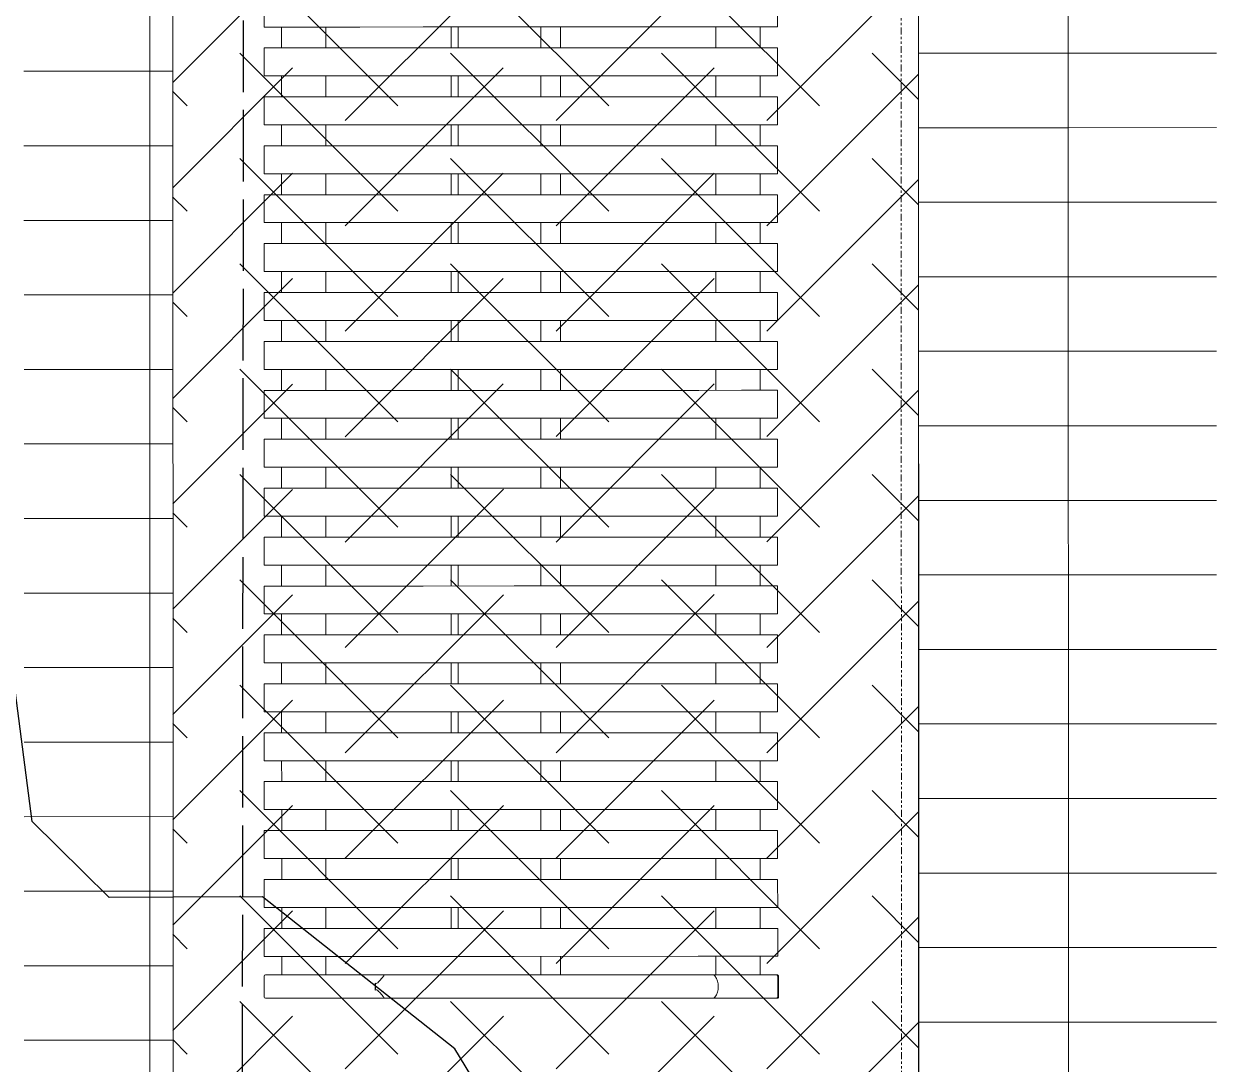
# Model space of a CAD drawing. Header units: inches. Extents: x 3268 to 7018, y 976 to 6708.
# Drawn here: x 6132.7 to 6196.7, y 4991.1 to 5047 of the extents above; entities that cross this region are included whole.
import ezdxf

# ---------------------------------------------------------------- set-up
doc = ezdxf.new("R2010")
doc.units = ezdxf.units.IN
doc.header["$MEASUREMENT"] = 0
doc.linetypes.add('Double Dash 3_8_', pattern=[0.9999999999999999, 0.3749999999999999, -0.125, 0.125, -0.125, 0.125, -0.125])
doc.linetypes.add('IMPORT-EASEMENT2', pattern=[4.799999999999999, 3.839999999999999, -0.9599999999999999])
for name, color, linetype, lineweight in [('0-landscaping', 1, 'Continuous', 25), ('C-ANNO-5FT-PED-ZONE', 130, 'Continuous', 25), ('C-PROP-LINE', 91, 'Double Dash 3_8_', 9), ('L-DROPOFF STUDIES', 2, 'Continuous', 15), ('L-PVMT-BRCK-HATC', 252, 'Continuous', 15), ('L-PVMT-BRICK', 20, 'Continuous', 13), ('L-SITE-FURN-DETL', 41, 'Continuous', 9), ('site_dwg', 8, 'Continuous', 9)]:
    doc.layers.add(name, color=color, linetype=linetype, lineweight=lineweight)

# ---------------------------------------------------------------- blocks, each defined once
blk = doc.blocks.new('site_dwg_dec1-V214-Overall Retail Plan Opt 2')
at = {"layer": '0-landscaping', "color": 213, "flags": 128}
for points in [[(-115.9133105786042, -14.98822401252448), (-117.6248491627771, -13.48485254158538), (-117.8740236475204, -9.615914829065785), (-111.664257585882, -0.4699661230750962), (-108.9495437625916, 2.62064557518363), (-113.0675397062073, 6.237787295142424), (-116.2805885930352, 10.88512405573647), (-120.5231648285259, 16.43677114294598), (-121.0214998896844, 24.17471959924557), (-115.9658553720873, 36.15941098107111), (-110.9101685853708, 48.14415048813941), (-113.0937468457087, 51.88722671996481), (-107.5397389064562, 56.13394474226777), (-101.985688698696, 60.38071088975857), (-97.74311246706883, 54.82906379929636), (-95.6841144938803, 53.02049293666504), (-89.7563095111124, 51.46381599998721), (-86.13667698831658, 55.58464763820893)], [(-112.2937946572904, -51.01856319714886), (-113.6970061503304, -44.31078655997907), (-113.4150734304346, -33.60813601533072), (-111.9789908119983, -25.74425305179204), (-113.506853218299, -17.10199426285351), (-115.9133105786042, -14.98822401252448)]]:
    blk.add_lwpolyline(points, dxfattribs=at)
blk = doc.blocks.new('site_dwg_seatwall-12649361-Overall Retail Plan Opt 2')
at = {"layer": 'L-SITE-FURN-DETL', "color": 133}
for p, q in [((-9.837424300611017, 15.00000000279397), (-9.837424300611017, 13.87500000279397)), ((-7.462424299679696, 15.00000000139698), (-7.462424299679696, 13.87500000139698)), ((-0.7460349407047032, 13.87500000279397), (-0.7460349407047032, 15.00000000139698)), ((-0.3710349407047033, 13.87500000139698), (-0.3710349407047033, 15.00000000139698)), ((4.074446325190364, 15.00000000279397), (4.074446325190364, 13.87500000279397)), ((5.124446326866745, 15.00000000279397), (5.124446326866745, 13.87500000279397)), ((13.4634609343484, 15.00000000279397), (13.4634609343484, 13.87500000279397)), ((15.83846093807369, 15.00000000279397), (15.83846093807369, 13.87500000279397)), ((-9.837424303404985, 12.37500000139698), (-9.837424303404985, 11.25000000139698)), ((-7.462424302473663, 12.37500000139698), (-7.462424302473663, 11.25000000279397)), ((-0.7460349407047032, 11.25000000279397), (-0.7460349407047032, 12.37500000279397)), ((-0.3710349379107356, 11.25000000139698), (-0.3710349379107356, 12.37500000279397)), ((4.074446325190364, 12.37500000139698), (4.074446325190364, 11.25000000139698)), ((5.124446324072777, 12.37500000139698), (5.124446324072777, 11.25000000279397)), ((13.46346093714237, 12.37500000279397), (13.46346093714237, 11.25000000279397)), ((15.83846093527973, 12.37500000139698), (15.83846093527973, 11.25000000139698)), ((-9.837424300611017, 9.750000002793966), (-9.837424300611017, 8.625000001396982)), ((-7.462424299679696, 9.750000002793966), (-7.462424299679696, 8.625000002793966)), ((-0.7460349379107355, 8.625000001396982), (-0.7460349379107355, 9.750000002793966)), ((-0.3710349379107356, 8.625000002793966), (-0.3710349379107356, 9.750000002793966)), ((4.074446327984332, 9.750000001396982), (4.074446327984332, 8.625000002793966)), ((5.124446326866745, 9.750000001396982), (5.124446326866745, 8.625000002793966)), ((13.46346093714237, 9.750000001396982), (13.46346093714237, 8.625000002793966)), ((15.83846093807369, 9.750000001396982), (15.83846093807369, 8.625000002793966)), ((-9.837424300611017, 7.125000002793967), (-9.837424300611017, 5.999999999999999)), ((-7.462424299679696, 7.125000002793967), (-7.462424299679696, 6.000000001396983)), ((-0.7460349379107355, 6.000000002793967), (-0.7460349379107355, 7.125000002793967)), ((-0.3710349379107356, 6.000000002793967), (-0.3710349379107356, 7.125000002793967)), ((4.074446325190364, 7.125000002793967), (4.074446325190364, 6.000000002793967)), ((5.124446324072777, 7.125000002793967), (5.124446324072777, 6.000000002793967)), ((13.4634609343484, 7.125000002793967), (13.4634609343484, 6.000000001396983)), ((15.83846093527973, 7.125000002793967), (15.83846093527973, 6.000000002793967)), ((-9.837424300611017, 4.500000001396983), (-9.837424300611017, 3.375000002793967)), ((-7.462424299679696, 4.500000002793967), (-7.462424299679696, 3.375000002793967)), ((-0.7460349379107355, 3.375000002793967), (-0.7460349379107355, 4.500000002793967)), ((-0.3710349407047033, 3.375000002793967), (-0.3710349407047033, 4.500000002793967)), ((4.074446325190364, 4.500000002793967), (4.074446325190364, 3.375000001396983)), ((5.124446324072777, 4.500000001396983), (5.124446324072777, 3.375000002793967)), ((13.46346093714237, 4.500000002793967), (13.46346093714237, 3.375000002793967)), ((15.83846093527973, 4.500000002793967), (15.83846093527973, 3.375000002793967)), ((-9.83742429781705, 1.875000002793968), (-9.83742429781705, 0.7500000027939676)), ((-7.462424299679696, 1.875000002793968), (-7.462424299679696, 0.7500000027939676)), ((-0.7460349379107355, 0.7500000027939676), (-0.7460349379107355, 1.875000001396984)), ((-0.3710349379107356, 0.7500000027939676), (-0.3710349379107356, 1.875000002793968)), ((4.074446322396397, 1.875000002793968), (4.074446322396397, 0.7500000013969838)), ((5.124446326866745, 1.875000001396984), (5.124446326866745, 0.7500000013969838)), ((13.4634609343484, 1.875000002793968), (13.4634609343484, 0.7500000013969838)), ((15.83846093248576, 1.875000002793968), (15.83846093248576, 0.7500000013969838)), ((-9.837424300611017, -0.7499999972060322), (-9.837424300611017, -1.874999997206032)), ((-7.462424302473663, -0.749999998603016), (-7.462424302473663, -1.874999997206032)), ((-0.7460349407047032, -1.874999997206032), (-0.7460349407047032, -0.749999998603016)), ((-0.3710349407047033, -1.874999997206032), (-0.3710349407047033, -0.7499999972060322)), ((4.074446325190364, -0.7499999972060322), (4.074446325190364, -1.874999997206032)), ((5.124446324072777, -0.7499999972060322), (5.124446324072777, -1.874999997206032)), ((13.4634609343484, -0.7499999972060322), (13.4634609343484, -1.874999997206032)), ((15.83846093527973, -0.7499999972060322), (15.83846093527973, -1.874999997206032)), ((-9.837424300611017, -3.374999997206032), (-9.837424300611017, -4.499999998603015)), ((-7.462424299679696, -3.374999998603016), (-7.462424299679696, -4.499999997206031)), ((-0.7460349407047032, -4.499999997206031), (-0.7460349407047032, -3.374999997206032)), ((-0.3710349407047033, -4.499999998603015), (-0.3710349407047033, -3.374999998603016)), ((4.074446325190364, -3.374999998603016), (4.074446325190364, -4.499999997206031)), ((5.124446324072777, -3.374999997206032), (5.124446324072777, -4.499999997206031)), ((13.46346093714237, -3.374999997206032), (13.46346093714237, -4.499999997206031)), ((15.83846093807369, -3.374999997206032), (15.83846093807369, -4.499999997206031)), ((-9.837424303404985, -5.999999998603015), (-9.837424303404985, -7.124999998603015)), ((-7.462424302473663, -5.999999997206031), (-7.462424302473663, -7.124999997206031)), ((-0.7460349407047032, -7.124999997206031), (-0.7460349407047032, -5.999999998603015)), ((-0.3710349379107356, -7.124999997206031), (-0.3710349379107356, -5.999999998603015)), ((4.074446325190364, -5.999999997206031), (4.074446325190364, -7.124999997206031)), ((5.124446324072777, -5.999999997206031), (5.124446324072777, -7.124999997206031)), ((13.46346093714237, -5.999999997206031), (13.46346093714237, -7.124999997206031)), ((15.83846093527973, -5.999999997206031), (15.83846093527973, -7.124999997206031)), ((-9.837424300611017, -8.624999998603014), (-9.837424300611017, -9.74999999720603)), ((-7.462424299679696, -8.62499999720603), (-7.462424299679696, -9.74999999720603)), ((-0.7460349379107355, -9.749999998603014), (-0.7460349379107355, -8.624999998603014)), ((-0.3710349379107356, -9.74999999720603), (-0.3710349379107356, -8.62499999720603)), ((4.074446327984332, -8.62499999720603), (4.074446327984332, -9.74999999720603)), ((5.124446326866745, -8.62499999720603), (5.124446326866745, -9.74999999720603)), ((13.46346093714237, -8.624999998603014), (13.46346093714237, -9.74999999720603)), ((15.83846093807369, -8.62499999720603), (15.83846093807369, -9.74999999720603)), ((-9.837424300611017, -11.24999999720603), (-9.837424300611017, -12.37499999720603)), ((-7.462424299679696, -11.24999999860301), (-7.462424299679696, -12.37499999860301)), ((-0.7460349379107355, -12.37499999720603), (-0.7460349379107355, -11.24999999720603)), ((-0.3710349379107356, -12.37499999860301), (-0.3710349379107356, -11.24999999860301)), ((4.074446325190364, -11.24999999720603), (4.074446325190364, -12.37499999720603)), ((5.124446326866745, -11.24999999720603), (5.124446326866745, -12.37499999720603)), ((13.4634609343484, -11.24999999860301), (13.4634609343484, -12.37499999720603)), ((15.83846093527973, -11.24999999720603), (15.83846093527973, -12.37499999720603)), ((-9.837424300611017, -13.87499999720603), (-9.837424300611017, -14.99999999860301)), ((-7.462424299679696, -13.87499999720603), (-7.462424299679696, -14.99999999720603)), ((-0.7460349379107355, -14.99999999720603), (-0.7460349379107355, -13.87499999720603)), ((-0.3710349407047033, -14.99999999860301), (-0.3710349407047033, -13.87499999720603)), ((4.074446325190364, -13.87499999860301), (4.074446325190364, -14.99999999860301)), ((5.124446324072777, -13.87499999860301), (5.124446324072777, -14.99999999720603)), ((13.46346093714237, -13.87499999720603), (13.46346093714237, -14.99999999720603)), ((15.83846093527973, -13.87499999860301), (15.83846093527973, -14.99999999860301)), ((-9.837424300611017, -16.49999999720603), (-9.837424300611017, -17.62499999860301)), ((-7.462424299679696, -16.49999999720603), (-7.462424299679696, -17.62499999720603)), ((-0.7460349379107355, -17.62499999720603), (-0.7460349379107355, -16.49999999720603)), ((-0.3710349379107356, -17.62499999860301), (-0.3710349379107356, -16.49999999720603)), ((4.074446322396397, -16.49999999860301), (4.074446322396397, -17.62499999720603)), ((5.124446326866745, -16.49999999860301), (5.124446326866745, -17.62499999720603)), ((13.4634609343484, -16.49999999720603), (13.4634609343484, -17.62499999860301)), ((15.83846093527973, -16.49999999860301), (15.83846093527973, -17.62499999720603)), ((-9.837424300611017, -19.12499999720603), (-9.837424300611017, -20.24999999720603)), ((-7.462424302473663, -19.12499999720603), (-7.462424302473663, -20.24999999720603)), ((-0.7460349407047032, -20.24999999720603), (-0.7460349407047032, -19.12499999720603)), ((-0.3710349407047033, -20.24999999720603), (-0.3710349407047033, -19.12499999860301)), ((4.074446325190364, -19.12499999720603), (4.074446325190364, -20.24999999720603)), ((5.124446324072777, -19.12499999720603), (5.124446324072777, -20.24999999720603)), ((13.4634609343484, -19.12499999720603), (13.4634609343484, -20.24999999860301)), ((15.83846093527973, -19.12499999720603), (15.83846093527973, -20.24999999720603)), ((-9.837424300611017, -21.74999999860301), (-9.837424300611017, -22.87499999720603)), ((-7.462424299679696, -21.74999999720603), (-7.462424299679696, -22.87499999720603)), ((-0.7460349407047032, -22.87499999720603), (-0.7460349407047032, -21.74999999720603)), ((-0.3710349407047033, -22.87499999720603), (-0.3710349407047033, -21.74999999720603)), ((4.074446327984332, -21.74999999720603), (4.074446327984332, -22.87499999860301)), ((5.124446324072777, -21.74999999860301), (5.124446324072777, -22.87499999860301)), ((13.4634609343484, -21.74999999720603), (13.4634609343484, -22.87499999720603)), ((15.83846093527973, -21.74999999720603), (15.83846093527973, -22.87499999860301)), ((-9.837424303404985, -24.37499999720603), (-9.837424303404985, -25.49999999720603)), ((-7.462424299679696, -24.37499999720603), (-7.462424299679696, -25.49999999720603)), ((-0.7460349379107355, -25.49999999860301), (-0.7460349379107355, -24.37499999860301)), ((-0.3710349379107356, -25.49999999720603), (-0.3710349379107356, -24.37499999720603)), ((4.074446325190364, -24.37499999720603), (4.074446325190364, -25.49999999720603)), ((5.124446324072777, -24.37499999720603), (5.124446324072777, -25.49999999860301)), ((13.46346093714237, -24.37499999860301), (13.46346093714237, -25.49999999720603)), ((15.83846093527973, -24.37499999720603), (15.83846093527973, -25.49999999720603)), ((-9.837424300611017, -26.99999999720603), (-9.837424300611017, -28.12499999720603)), ((-7.462424302473663, -26.99999999860301), (-7.462424302473663, -28.12499999720603)), ((-0.7460349379107355, -28.12499999720603), (-0.7460349379107355, -26.99999999860301)), ((-0.3710349379107356, -28.12499999720603), (-0.3710349379107356, -26.99999999860301)), ((4.074446325190364, -26.99999999720603), (4.074446325190364, -28.12499999720603)), ((5.124446326866745, -26.99999999720603), (5.124446326866745, -28.12499999720603)), ((13.46346093714237, -26.99999999720603), (13.46346093714237, -28.12499999720603)), ((15.83846093527973, -26.99999999720603), (15.83846093527973, -28.12499999720603)), ((-9.83742429781705, -29.62499999860301), (-9.83742429781705, -30.74999999860301)), ((-7.462424299679696, -29.62499999860301), (-7.462424299679696, -30.74999999720603)), ((-0.7460349379107355, -30.74999999720603), (-0.7460349379107355, -29.62499999720603)), ((-0.3710349379107356, -30.74999999860301), (-0.3710349379107356, -29.62499999860301)), ((4.074446325190364, -29.62499999860301), (4.074446325190364, -30.74999999720603)), ((5.124446326866745, -29.62499999860301), (5.124446326866745, -30.74999999720603)), ((13.4634609343484, -29.62499999720603), (13.4634609343484, -30.74999999720603)), ((15.83846093527973, -29.62499999860301), (15.83846093527973, -30.74999999720603)), ((-9.837424300611017, -32.24999999860301), (-9.837424300611017, -33.37499999860301)), ((-7.462424299679696, -32.24999999720603), (-7.462424299679696, -33.37499999720603)), ((-0.7460349379107355, -33.37499999860301), (-0.7460349379107355, -32.24999999860301)), ((-0.3710349407047033, -33.37499999720603), (-0.3710349407047033, -32.24999999860301)), ((4.074446325190364, -32.24999999720603), (4.074446325190364, -33.37499999720603)), ((5.124446324072777, -32.24999999720603), (5.124446324072777, -33.37499999720603)), ((13.46346093714237, -32.24999999720603), (13.46346093714237, -33.37499999860301)), ((15.83846093527973, -32.24999999720603), (15.83846093527973, -33.37499999720603)), ((-9.837424300611017, -34.87499999860301), (-9.837424300611017, -35.87499999767169)), ((-7.462424299679696, -34.87499999860301), (-7.462424299679696, -35.8749999962747)), ((4.074446327984332, -35.87499999767169), (4.074446327984332, -34.87499999720603)), ((5.124446324072777, -35.87499999767169), (5.124446324072777, -34.87499999720603)), ((13.4634609343484, -34.87499999860301), (13.4634609343484, -35.87499999767169)), ((15.83846093527973, -34.87499999720603), (15.83846093527973, -35.87499999767169)), ((-10.77482336573303, -35.93749999813735), (-10.77482336573303, -37.06249999674036)), ((-4.822585212998091, -36.68235104111954), (-4.822585212998091, -36.31764895375817)), ((16.77589815482497, -35.93749999813735), (16.77589815482497, -37.06249999813735)), ((16.81998986005783, -35.93749999813735), (16.81998986005783, -37.06249999813735))]:
    blk.add_line(p, q, dxfattribs=at)
at = {"layer": 'L-SITE-FURN-DETL', "color": 133, "flags": 128}
for points in [[(12.50366958137601, 15.00000000139698), (12.54724745359272, 15.00000000139698), (14.83616689033806, 15.00000000139698), (16.77596093527972, 15.00000000139698), (16.77596093527972, 16.50000000279396), (14.83616689033806, 16.50000000279396), (12.54724745359272, 16.50000000279396), (12.50366958137601, 16.50000000279396), (2.63853739388287, 16.50000000279396), (-2.235896377824246, 16.50000000279396), (-5.640168118290602, 16.50000000279396), (-5.658659957349299, 16.50000000279396), (-6.811271360144018, 16.50000000279396), (-10.77455251011997, 16.50000000279396), (-10.77455251011997, 15.00000000279397), (-6.811271360144018, 15.00000000279397), (-5.658659960143267, 15.00000000279397), (-5.640168118290602, 15.00000000279397), (-2.235896377824246, 15.00000000279397), (2.638537391088903, 15.00000000279397)], [(12.50366958416998, 12.37500000279397), (12.54724745359272, 12.37500000279397), (14.83616689033806, 12.37500000279397), (16.77596093527972, 12.37500000279397), (16.77596093527972, 13.87500000139698), (14.83616689033806, 13.87500000139698), (12.54724745079875, 13.87500000139698), (12.50366958137601, 13.87500000139698), (2.638537391088903, 13.87500000139698), (-2.235896377824246, 13.87500000139698), (-5.640168115496635, 13.87500000139698), (-5.658659954555332, 13.87500000139698), (-6.811271360144018, 13.87500000139698), (-10.77455250732601, 13.87500000139698), (-10.77455250732601, 12.37500000279397), (-6.811271362937986, 12.37500000279397), (-5.658659954555332, 12.37500000279397), (-5.640168115496635, 12.37500000279397), (-2.235896375030279, 12.37500000279397), (2.638537391088903, 12.37500000279397)], [(12.50366958137601, 9.750000002793966), (2.638537391088903, 9.750000002793966), (-2.235896377824246, 9.750000002793966), (-5.640168118290602, 9.750000002793966), (-5.658659957349299, 9.750000002793966), (-6.811271360144018, 9.750000002793966), (-10.77455250732601, 9.750000002793966), (-10.77455250732601, 11.25000000139698), (-6.811271360144018, 11.25000000139698), (-5.658659957349299, 11.25000000139698), (-5.640168118290602, 11.25000000139698), (-2.235896377824246, 11.25000000139698), (2.638537391088903, 11.25000000139698), (12.50366958137601, 11.25000000139698), (12.54724745359272, 11.25000000139698), (14.83616688754409, 11.25000000139698), (16.77596093527972, 11.25000000139698), (16.77596093527972, 9.750000002793966), (14.83616688754409, 9.750000002793966), (12.54724745359272, 9.750000002793966)], [(12.50366958137601, 7.125000002793967), (2.638537391088903, 7.125000002793967), (-2.235896377824246, 7.125000002793967), (-5.640168118290602, 7.125000002793967), (-5.658659957349299, 7.125000002793967), (-6.811271360144018, 7.125000002793967), (-10.77455251011997, 7.125000002793967), (-10.77455251011997, 8.625000001396982), (-6.811271362937986, 8.625000001396982), (-5.658659957349299, 8.625000001396982), (-5.640168118290602, 8.625000001396982), (-2.235896377824246, 8.625000001396982), (2.638537388294935, 8.625000001396982), (12.50366958137601, 8.625000001396982), (12.54724745359272, 8.625000001396982), (14.83616689033806, 8.625000001396982), (16.77596093527972, 8.625000001396982), (16.77596093527972, 7.125000002793967), (14.83616688754409, 7.125000002793967), (12.54724745359272, 7.125000002793967)], [(12.50366957858205, 4.500000002793967), (12.54724745359272, 4.500000002793967), (14.83616689033806, 4.500000002793967), (16.77596093527972, 4.500000002793967), (16.77596093527972, 6.000000002793967), (14.83616688754409, 6.000000002793967), (12.54724745359272, 6.000000002793967), (12.50366958137601, 6.000000002793967), (2.638537391088903, 6.000000002793967), (-2.235896375030279, 6.000000002793967), (-5.640168118290602, 6.000000002793967), (-5.658659957349299, 6.000000002793967), (-6.811271362937986, 6.000000002793967), (-10.77455250453204, 6.000000002793967), (-10.77455250453204, 4.500000001396983), (-6.811271362937986, 4.500000001396983), (-5.658659957349299, 4.500000001396983), (-5.64016812108457, 4.500000001396983), (-2.235896377824246, 4.500000001396983), (2.638537391088903, 4.500000001396983)], [(12.50366958137601, 1.875000002793968), (2.638537391088903, 1.875000002793968), (-2.235896375030279, 1.875000002793968), (-5.640168118290602, 1.875000002793968), (-5.658659957349299, 1.875000002793968), (-6.811271360144018, 1.875000002793968), (-10.77455250732601, 1.875000002793968), (-10.77455250732601, 3.375000002793967), (-6.811271360144018, 3.375000002793967), (-5.658659957349299, 3.375000002793967), (-5.640168115496635, 3.375000002793967), (-2.235896375030279, 3.375000002793967), (2.638537391088903, 3.375000002793967), (12.50366958137601, 3.375000002793967), (12.54724745359272, 3.375000002793967), (14.83616689033806, 3.375000002793967), (16.77596093527972, 3.375000002793967), (16.77596093527972, 1.875000002793968), (14.83616688754409, 1.875000002793968), (12.54724745359272, 1.875000002793968)], [(12.50366958416998, -0.749999998603016), (12.54724745359272, -0.749999998603016), (14.83616689033806, -0.749999998603016), (16.77596093248576, -0.749999998603016), (16.77596093248576, 0.7500000027939676), (14.83616689033806, 0.7500000027939676), (12.54724745359272, 0.7500000027939676), (12.50366958137601, 0.7500000027939676), (2.638537391088903, 0.7500000027939676), (-2.235896377824246, 0.7500000027939676), (-5.640168118290602, 0.7500000027939676), (-5.658659957349299, 0.7500000027939676), (-6.811271360144018, 0.7500000027939676), (-10.77455250732601, 0.7500000027939676), (-10.77455250732601, -0.7499999972060322), (-6.811271360144018, -0.7499999972060322), (-5.658659957349299, -0.7499999972060322), (-5.640168115496635, -0.7499999972060322), (-2.235896377824246, -0.7499999972060322), (2.638537391088903, -0.7499999972060322)], [(12.50366958137601, -3.374999998603016), (2.638537391088903, -3.374999998603016), (-2.235896377824246, -3.374999998603016), (-5.640168118290602, -3.374999998603016), (-5.658659960143267, -3.374999998603016), (-6.811271360144018, -3.374999998603016), (-10.77455251011997, -3.374999998603016), (-10.77455251011997, -1.874999997206032), (-6.811271360144018, -1.874999997206032), (-5.658659960143267, -1.874999997206032), (-5.640168118290602, -1.874999997206032), (-2.235896377824246, -1.874999997206032), (2.63853739388287, -1.874999997206032), (12.50366958137601, -1.874999997206032), (12.54724745359272, -1.874999997206032), (14.83616689033806, -1.874999997206032), (16.77596093527972, -1.874999997206032), (16.77596093527972, -3.374999998603016), (14.83616689033806, -3.374999998603016), (12.54724745359272, -3.374999998603016)], [(12.50366958416998, -5.999999997206031), (2.638537391088903, -5.999999997206031), (-2.235896375030279, -5.999999997206031), (-5.640168115496635, -5.999999997206031), (-5.658659954555332, -5.999999997206031), (-6.811271360144018, -5.999999997206031), (-10.77455250732601, -5.999999997206031), (-10.77455250732601, -4.499999997206031), (-6.811271362937986, -4.499999997206031), (-5.658659954555332, -4.499999997206031), (-5.640168115496635, -4.499999997206031), (-2.235896377824246, -4.499999997206031), (2.638537391088903, -4.499999997206031), (12.50366958416998, -4.499999997206031), (12.54724745079875, -4.499999997206031), (14.83616689033806, -4.499999997206031), (16.77596093527972, -4.499999997206031), (16.77596093527972, -5.999999997206031), (14.83616689033806, -5.999999997206031), (12.54724745359272, -5.999999997206031)], [(12.50366958137601, -8.62499999720603), (12.54724745079875, -8.62499999720603), (14.83616688754409, -8.62499999720603), (16.77596093527972, -8.62499999720603), (16.77596093527972, -7.124999997206031), (14.83616688754409, -7.124999997206031), (12.54724745359272, -7.124999997206031), (12.50366958137601, -7.124999997206031), (2.638537391088903, -7.124999997206031), (-2.235896377824246, -7.124999997206031), (-5.640168118290602, -7.124999997206031), (-5.658659957349299, -7.124999997206031), (-6.811271360144018, -7.124999997206031), (-10.77455251011997, -7.124999997206031), (-10.77455251011997, -8.624999998603014), (-6.811271360144018, -8.624999998603014), (-5.658659957349299, -8.624999998603014), (-5.640168118290602, -8.624999998603014), (-2.235896377824246, -8.624999998603014), (2.638537391088903, -8.624999998603014)], [(12.50366958137601, -11.24999999720603), (12.54724745359272, -11.24999999720603), (14.83616688754409, -11.24999999720603), (16.77596093807369, -11.24999999720603), (16.77596093807369, -9.74999999720603), (14.83616688754409, -9.74999999720603), (12.54724745359272, -9.74999999720603), (12.50366958137601, -9.74999999720603), (2.638537388294935, -9.74999999720603), (-2.235896377824246, -9.74999999720603), (-5.640168118290602, -9.74999999720603), (-5.658659957349299, -9.74999999720603), (-6.811271360144018, -9.74999999720603), (-10.77455251011997, -9.74999999720603), (-10.77455251011997, -11.24999999720603), (-6.811271360144018, -11.24999999720603), (-5.658659957349299, -11.24999999720603), (-5.640168118290602, -11.24999999720603), (-2.235896377824246, -11.24999999720603), (2.638537391088903, -11.24999999720603)], [(12.50366958137601, -13.87499999720603), (2.638537391088903, -13.87499999720603), (-2.235896380618214, -13.87499999720603), (-5.640168118290602, -13.87499999720603), (-5.658659957349299, -13.87499999720603), (-6.811271362937986, -13.87499999720603), (-10.77455251011997, -13.87499999720603), (-10.77455251011997, -12.37499999720603), (-6.811271362937986, -12.37499999720603), (-5.658659957349299, -12.37499999720603), (-5.640168118290602, -12.37499999720603), (-2.235896375030279, -12.37499999720603), (2.638537391088903, -12.37499999720603), (12.50366958137601, -12.37499999720603), (12.54724745359272, -12.37499999720603), (14.83616688754409, -12.37499999720603), (16.77596093527972, -12.37499999720603), (16.77596093527972, -13.87499999720603), (14.83616689033806, -13.87499999720603), (12.54724745359272, -13.87499999720603)], [(12.50366958137601, -16.49999999720603), (2.638537391088903, -16.49999999720603), (-2.235896375030279, -16.49999999720603), (-5.640168118290602, -16.49999999720603), (-5.658659957349299, -16.49999999720603), (-6.811271362937986, -16.49999999720603), (-10.77455250732601, -16.49999999720603), (-10.77455250732601, -14.99999999860301), (-6.811271360144018, -14.99999999860301), (-5.658659957349299, -14.99999999860301), (-5.640168118290602, -14.99999999860301), (-2.235896375030279, -14.99999999860301), (2.638537391088903, -14.99999999860301), (12.50366958137601, -14.99999999860301), (12.54724745359272, -14.99999999860301), (14.83616689033806, -14.99999999860301), (16.77596093527972, -14.99999999860301), (16.77596093527972, -16.49999999720603), (14.83616688754409, -16.49999999720603), (12.54724745359272, -16.49999999720603)], [(12.50366958416998, -19.12499999720603), (12.54724745359272, -19.12499999720603), (14.83616689033806, -19.12499999720603), (16.77596093248576, -19.12499999720603), (16.77596093248576, -17.62499999720603), (14.83616689033806, -17.62499999720603), (12.54724745359272, -17.62499999720603), (12.50366958137601, -17.62499999720603), (2.638537391088903, -17.62499999720603), (-2.235896377824246, -17.62499999720603), (-5.640168115496635, -17.62499999720603), (-5.658659957349299, -17.62499999720603), (-6.811271360144018, -17.62499999720603), (-10.77455250732601, -17.62499999720603), (-10.77455250732601, -19.12499999720603), (-6.811271362937986, -19.12499999720603), (-5.658659957349299, -19.12499999720603), (-5.640168115496635, -19.12499999720603), (-2.235896375030279, -19.12499999720603), (2.638537391088903, -19.12499999720603)], [(12.50366958137601, -21.74999999720603), (2.638537391088903, -21.74999999720603), (-2.235896377824246, -21.74999999720603), (-5.640168118290602, -21.74999999720603), (-5.658659960143267, -21.74999999720603), (-6.811271360144018, -21.74999999720603), (-10.77455250732601, -21.74999999720603), (-10.77455250732601, -20.24999999720603), (-6.811271360144018, -20.24999999720603), (-5.658659960143267, -20.24999999720603), (-5.640168118290602, -20.24999999720603), (-2.235896377824246, -20.24999999720603), (2.638537391088903, -20.24999999720603), (12.50366958137601, -20.24999999720603), (12.54724745359272, -20.24999999720603), (14.83616689033806, -20.24999999720603), (16.77596093527972, -20.24999999720603), (16.77596093527972, -21.74999999720603), (14.83616688754409, -21.74999999720603), (12.54724745359272, -21.74999999720603)], [(12.50366958416998, -24.37499999720603), (2.63853739388287, -24.37499999720603), (-2.235896377824246, -24.37499999720603), (-5.640168115496635, -24.37499999720603), (-5.658659954555332, -24.37499999720603), (-6.811271360144018, -24.37499999720603), (-10.77455250732601, -24.37499999720603), (-10.77455250732601, -22.87499999720603), (-6.811271362937986, -22.87499999720603), (-5.658659954555332, -22.87499999720603), (-5.640168115496635, -22.87499999720603), (-2.235896375030279, -22.87499999720603), (2.638537391088903, -22.87499999720603), (12.50366958416998, -22.87499999720603), (12.54724745079875, -22.87499999720603), (14.83616689033806, -22.87499999720603), (16.77596093527972, -22.87499999720603), (16.77596093527972, -24.37499999720603), (14.83616689033806, -24.37499999720603), (12.54724745359272, -24.37499999720603)], [(12.50366958137601, -26.99999999860301), (12.54724745079875, -26.99999999860301), (14.83616689033806, -26.99999999860301), (16.77596093527972, -26.99999999860301), (16.77596093527972, -25.49999999720603), (14.83616688754409, -25.49999999720603), (12.54724745359272, -25.49999999720603), (12.50366958137601, -25.49999999720603), (2.638537391088903, -25.49999999720603), (-2.235896377824246, -25.49999999720603), (-5.640168118290602, -25.49999999720603), (-5.658659957349299, -25.49999999720603), (-6.811271360144018, -25.49999999720603), (-10.77455251011997, -25.49999999720603), (-10.77455251011997, -26.99999999720603), (-6.811271360144018, -26.99999999720603), (-5.658659954555332, -26.99999999720603), (-5.640168118290602, -26.99999999720603), (-2.235896377824246, -26.99999999720603), (2.638537391088903, -26.99999999720603)], [(12.50366958137601, -29.62499999860301), (12.54724745359272, -29.62499999860301), (14.83616688754409, -29.62499999860301), (16.77596093807369, -29.62499999860301), (16.77596093807369, -28.12499999860301), (14.83616688754409, -28.12499999860301), (12.54724745359272, -28.12499999860301), (12.50366958137601, -28.12499999860301), (2.638537391088903, -28.12499999860301), (-2.235896377824246, -28.12499999860301), (-5.640168118290602, -28.12499999860301), (-5.658659957349299, -28.12499999860301), (-6.811271360144018, -28.12499999860301), (-10.77455251011997, -28.12499999860301), (-10.77455251011997, -29.62499999860301), (-6.811271360144018, -29.62499999860301), (-5.658659957349299, -29.62499999860301), (-5.640168118290602, -29.62499999860301), (-2.235896377824246, -29.62499999860301), (2.638537391088903, -29.62499999860301)], [(12.50366958137601, -32.24999999720603), (2.638537388294935, -32.24999999720603), (-2.235896380618214, -32.24999999720603), (-5.640168118290602, -32.24999999720603), (-5.658659957349299, -32.24999999720603), (-6.811271362937986, -32.24999999720603), (-10.77455251011997, -32.24999999720603), (-10.77455251011997, -30.74999999860301), (-6.811271362937986, -30.74999999860301), (-5.658659954555332, -30.74999999860301), (-5.64016812108457, -30.74999999860301), (-2.235896377824246, -30.74999999860301), (2.638537391088903, -30.74999999860301), (12.50366958137601, -30.74999999860301), (12.54724745359272, -30.74999999860301), (14.83616689033806, -30.74999999860301), (16.77596093527972, -30.74999999860301), (16.77596093527972, -32.24999999720603), (14.83616689033806, -32.24999999720603), (12.54724745359272, -32.24999999720603)], [(12.50366958137601, -34.87499999720603), (2.638537391088903, -34.87499999720603), (-2.235896375030279, -34.87499999720603), (-5.640168118290602, -34.87499999720603), (-5.658659957349299, -34.87499999720603), (-6.811271362937986, -34.87499999720603), (-10.77455250732601, -34.87499999720603), (-10.77455250732601, -33.37499999860301), (-6.811271360144018, -33.37499999860301), (-5.658659957349299, -33.37499999860301), (-5.640168118290602, -33.37499999860301), (-2.235896375030279, -33.37499999860301), (2.638537391088903, -33.37499999860301), (12.50366958137601, -33.37499999860301), (12.54724745359272, -33.37499999860301), (14.83616688754409, -33.37499999860301), (16.77596093527972, -33.37499999860301), (16.77596093527972, -34.87499999720603), (14.83616688754409, -34.87499999720603), (12.54724745359272, -34.87499999720603)]]:
    blk.add_lwpolyline(points, close=True, dxfattribs=at)
for points in [[(16.74846622534096, -35.87499999767169), (16.71339815575629, -35.87499999767169), (14.71001297235489, -35.87499999767169), (13.30517387855798, -35.87499999767169), (9.263203469105063, -35.87499999767169), (-0.3056450821459293, -35.87499999767169), (-4.366213392466306, -35.87499999767169), (-6.010717989876865, -35.87499999767169), (-6.030528190545737, -35.87499999767169), (-6.805220807902514, -35.87499999767169), (-10.71232336387038, -35.87499999767169)], [(16.74846622534096, -37.12499999720603), (16.71339815575629, -37.12499999720603), (14.71001296956092, -37.12499999720603), (13.30517387576401, -37.12499999720603), (9.26320347189903, -37.12499999720603), (-0.3056450821459293, -37.12499999720603), (-4.366213395260274, -37.12499999720603), (-6.010717987082898, -37.12499999720603), (-6.030528193339705, -37.12499999720603), (-6.805220807902514, -37.12499999720603), (-10.71232336387038, -37.12499999720603)]]:
    blk.add_lwpolyline(points, dxfattribs=at)
at = {"layer": 'L-SITE-FURN-DETL', "color": 133}
for centre, radius, start, end in [((-10.71232336387038, -35.93749999813735), 0.0625, 90, 180), ((13.30517387855798, -35.99999999720603), 0.1250000000000001, 34.8499045810708, 90), ((12.58710354845971, -36.49999999813735), 0.9999999999999998, 325.1500954244036, 34.84990458107007), ((16.71339815575629, -35.93749999813735), 0.0625, 0, 90), ((-10.71232336387038, -37.06249999813735), 0.0625, 180, 269.9999999999996), ((13.30517387576401, -36.99999999767169), 0.125, 269.9999999999996, 325.1500954244053), ((16.71339815575629, -37.06249999813735), 0.0625, 269.9999999999996, 0)]:
    blk.add_arc(centre, radius, start, end, dxfattribs=at)
blk.add_ellipse((-5.757559035904705, -36.49999999813735), major_axis=(0, 0.9999999999999964), ratio=0.9509173864657429, start_param=4.52901192234699, end_param=4.89576603842238, dxfattribs=at)
for points, knots in [([(-4.822585212998091, -36.31764895375817), (-4.805671920999884, -36.32681114505976), (-4.788731650449335, -36.33200920466333), (-4.771736218594014, -36.33200920466333), (-4.741174296475946, -36.33200920466333), (-4.710820097476243, -36.31473496416583), (-4.649956421926617, -36.26384033448993), (-4.61937429383397, -36.23096607998013), (-4.527318142354487, -36.12721650162711), (-4.465639145113527, -36.05150504177436), (-4.395310007035731, -35.96982565987854), (-4.38132472615689, -35.95373361418023), (-4.367014104500412, -35.93749999813735)], [-0.1491138614741737, -0.1491138614741737, -0.1491138614741737, -0.1491138614741737, 0, 0, 0, 0.2681429950059819, 0.2681429950059819, 0.5362859900119639, 0.5362859900119639, 1.072571980023928, 1.072571980023928, 1.200210453470449, 1.200210453470449, 1.200210453470449, 1.200210453470449]), ([(-4.360511686652898, -35.92857142724096), (-4.352922200225293, -35.9153710193932), (-4.350499531254171, -35.90285428287461), (-4.352403838187455, -35.88745394814759), (-4.354307857342063, -35.88284532213583), (-4.359562422148882, -35.87666454305872), (-4.362757765688001, -35.87504765298217), (-4.36611531022936, -35.87500034412368), (-4.366164344362914, -35.8749999962747), (-4.366213392466306, -35.8749999962747)], [0.02155198211325224, 0.02155198211325224, 0.02155198211325224, 0.02155198211325224, 0.1178898585910458, 0.1178898585910458, 0.1734160026692146, 0.1734160026692146, 0.2261946310801323, 0.2261946310801323, 0.2269766653564199, 0.2269766653564199, 0.2269766653564199, 0.2269766653564199]), ([(16.81998986005783, -35.93749999813735), (16.81998986005783, -35.93011722061782), (16.81808881647884, -35.92146425507962), (16.81183270923793, -35.90749773429706), (16.80618012975901, -35.89985608309507), (16.79402309004217, -35.8886578772217), (16.7851795759052, -35.8833207883872), (16.76854267995804, -35.87695634644478), (16.75767126213759, -35.87499999767169), (16.74846622534096, -35.87499999767169)], [0.1986569407546984, 0.1986569407546984, 0.1986569407546984, 0.1986569407546984, 0.2208052740807499, 0.2208052740807499, 0.2445679698393686, 0.2445679698393686, 0.2703909635995069, 0.2703909635995069, 0.2980060711856045, 0.2980060711856045, 0.2980060711856045, 0.2980060711856045]), ([(-4.36701410729438, -37.06249999813735), (-4.38132472615689, -37.04626638349145), (-4.395310004241764, -37.03017433499917), (-4.465639142319559, -36.94849495310336), (-4.527318142354487, -36.8727834932506), (-4.61937429383397, -36.7690339135006), (-4.649956424720584, -36.73615965899079), (-4.710820094682275, -36.68526503071188), (-4.741174299269914, -36.66799079161137), (-4.788731647655367, -36.66799079021438), (-4.805671920999884, -36.67318884842097), (-4.822585212998091, -36.68235104111954)], [8.664694582897864, 8.664694582897864, 8.664694582897864, 8.664694582897864, 8.792333056344381, 8.792333056344381, 9.328619046356344, 9.328619046356344, 9.596762041362325, 9.596762041362325, 9.864905036368308, 9.864905036368308, 10.01401889784248, 10.01401889784248, 10.01401889784248, 10.01401889784248]), ([(-4.366213395260274, -37.12499999720603), (-4.366164344362914, -37.12499999720603), (-4.366115307435392, -37.12499965215101), (-4.362757765688001, -37.12495234329253), (-4.359562422148882, -37.123335451819), (-4.354307860136031, -37.11715467274188), (-4.352403838187455, -37.11254604952409), (-4.350499531254171, -37.09714571340009), (-4.35292220301926, -37.08462897548451), (-4.360511689446866, -37.07142857043072)], [-0.0006647509995908134, -0.0006647509995908134, -0.0006647509995908134, -0.0006647509995908134, 0, 0, 0.04486331582192168, 0.04486331582192168, 0.09206209531146348, 0.09206209531146348, 0.1739519917534181, 0.1739519917534181, 0.1739519917534181, 0.1739519917534181]), ([(16.74846622534096, -37.12499999720603), (16.75767126213759, -37.12499999860301), (16.76854268275201, -37.12304364982992), (16.78517957311123, -37.11667920649051), (16.79402309004217, -37.111342119053), (16.80618012975901, -37.10014391317963), (16.8118327120319, -37.09250226058065), (16.81808881647884, -37.07853574119508), (16.81998986005783, -37.06988277565687), (16.81998985726386, -37.06249999813735)], [0.496621691833196, 0.496621691833196, 0.496621691833196, 0.496621691833196, 0.52423679941929, 0.52423679941929, 0.5500597931794311, 0.5500597931794311, 0.573822488938045, 0.573822488938045, 0.5959708222641005, 0.5959708222641005, 0.5959708222641005, 0.5959708222641005])]:
    blk.add_open_spline(points, degree=3, knots=knots, dxfattribs=at)
for points in [[(-4.367014104500412, -35.93749999813735), (-4.365018786862492, -35.93523656018078), (-4.362588674761354, -35.93218393251299), (-4.360511686652898, -35.92857142724096)], [(-4.360511689446866, -37.07142857043072), (-4.362583567388355, -37.0678249457851), (-4.365009544417261, -37.06477392185479), (-4.36701410729438, -37.06249999813735)]]:
    blk.add_open_spline(points, degree=3, dxfattribs=at)
blk = doc.blocks.new('site_dwg_b1-12649367-Overall Retail Plan Opt 2')
at = {"layer": 'L-PVMT-BRCK-HATC', "color": 53}
blk.add_line((0, -7.990953345783054), (0, 0), dxfattribs=at)
blk = doc.blocks.new('site_dwg_b2-V245-Overall Retail Plan Opt 2')
at = {"layer": 'L-PVMT-BRCK-HATC', "color": 53}
blk.add_line((0, 0), (0, 7.987678092124806), dxfattribs=at)
blk = doc.blocks.new('site_dwg_b2-V246-Overall Retail Plan Opt 2')
at = {"layer": 'L-PVMT-BRCK-HATC', "color": 53}
blk.add_line((0, 0), (0, 7.98781865430388), dxfattribs=at)
blk = doc.blocks.new('site_dwg_b2-V247-Overall Retail Plan Opt 2')
at = {"layer": 'L-PVMT-BRCK-HATC', "color": 53}
blk.add_line((0, 0), (0, 7.987959213690033), dxfattribs=at)
blk = doc.blocks.new('site_dwg_b2-V248-Overall Retail Plan Opt 2')
at = {"layer": 'L-PVMT-BRCK-HATC', "color": 53}
blk.add_line((0, 0), (0, 7.988099773163905), dxfattribs=at)
blk = doc.blocks.new('site_dwg_b2-V249-Overall Retail Plan Opt 2')
at = {"layer": 'L-PVMT-BRCK-HATC', "color": 53}
blk.add_line((0, 0), (0, 7.988240329668779), dxfattribs=at)
blk = doc.blocks.new('site_dwg_b2-V250-Overall Retail Plan Opt 2')
at = {"layer": 'L-PVMT-BRCK-HATC', "color": 53}
blk.add_line((0, 0), (0, 7.98838088914073), dxfattribs=at)
blk = doc.blocks.new('site_dwg_b2-V251-Overall Retail Plan Opt 2')
at = {"layer": 'L-PVMT-BRCK-HATC', "color": 53}
blk.add_line((0, 0), (0, 7.988521451320445), dxfattribs=at)
blk = doc.blocks.new('site_dwg_b2-V252-Overall Retail Plan Opt 2')
at = {"layer": 'L-PVMT-BRCK-HATC', "color": 53}
blk.add_line((0, 0), (0, 7.988662010618238), dxfattribs=at)
blk = doc.blocks.new('site_dwg_b2-V253-Overall Retail Plan Opt 2')
at = {"layer": 'L-PVMT-BRCK-HATC', "color": 53}
blk.add_line((0, 0), (0, 7.988802570092109), dxfattribs=at)
blk = doc.blocks.new('site_dwg_b2-V254-Overall Retail Plan Opt 2')
at = {"layer": 'L-PVMT-BRCK-HATC', "color": 53}
blk.add_line((0, 0), (0, 7.988943129391184), dxfattribs=at)
blk = doc.blocks.new('site_dwg_b2-V255-Overall Retail Plan Opt 2')
at = {"layer": 'L-PVMT-BRCK-HATC', "color": 53}
blk.add_line((0, 0), (0, 7.989083691657336), dxfattribs=at)
blk = doc.blocks.new('site_dwg_b2-V256-Overall Retail Plan Opt 2')
at = {"layer": 'L-PVMT-BRCK-HATC', "color": 53}
blk.add_line((0, 0), (0, 7.98922425104413), dxfattribs=at)
blk = doc.blocks.new('site_dwg_b2-V257-Overall Retail Plan Opt 2')
at = {"layer": 'L-PVMT-BRCK-HATC', "color": 53}
blk.add_line((0, 0), (0, 7.989364810430283), dxfattribs=at)
blk = doc.blocks.new('site_dwg_b2-V258-Overall Retail Plan Opt 2')
at = {"layer": 'L-PVMT-BRCK-HATC', "color": 53}
blk.add_line((0, 0), (0, 7.989505369815156), dxfattribs=at)
blk = doc.blocks.new('site_dwg-12440225-Overall Retail Plan Opt 2')
at = {"layer": 'L-PVMT-BRCK-HATC'}
h = blk.add_hatch(dxfattribs=at)
h.set_pattern_fill('FP_243', color=53, style=0, pattern_type=2)
h.set_pattern_definition([(221.193, (24341317.041, 9814247.679), (-0.3754035922997248, -5.641549445222338), [11.995, -3.998]), (311.193, (24341314.032, 9814245.046), (-0.375403592299723, -5.641549445222338), [11.995, -3.998])])
h.paths.add_polyline_path([(24341063.62171075, 9817559.73488301), (24341103.54242473, 9817557.079981158), (24341111.79183527, 9817681.123119855), (24341071.87191519, 9817683.789958946)])
at = {"layer": 'C-ANNO-5FT-PED-ZONE', "color": 213, "linetype": 'IMPORT-EASEMENT2'}
blk.add_line((24341075.68704794, 9817683.53509007), (24341067.2900173, 9817559.490924602), dxfattribs=at)
at = {"layer": 'L-DROPOFF STUDIES', "color": 53}
blk.add_line((24341078.53785986, 9817802.208783602), (24341037.69179326, 9817189.785355203), dxfattribs=at)
at = {"layer": 'L-PVMT-BRCK-HATC', "color": 53, "flags": 128}
blk.add_lwpolyline([(24341063.62171075, 9817559.73488301), (24341103.54242473, 9817557.079981158), (24341111.79183527, 9817681.123119855), (24341071.87191519, 9817683.789958946)], close=True, dxfattribs=at)
at = {"layer": 'L-PVMT-BRICK', "color": 253}
blk.add_line((24341103.52900252, 9817557.080873795), (24341111.78277244, 9817681.123725295), dxfattribs=at)
at = {"layer": 'L-PVMT-BRICK', "color": 253, "flags": 128}
blk.add_lwpolyline([(24341153.76006254, 9816653.427543262), (24341206.84635285, 9817451.241740623), (24341111.77716961, 9817559.86451897), (24341130.87514355, 9817846.95852519), (24341239.41157033, 9817941.952131514), (24341258.98816379, 9818236.161503151)], dxfattribs=at)
at = {"xscale": 1.500000000000001, "yscale": 1.500000000000001, "zscale": 1.500000000000001, "rotation": 37.81158375857705}
blk.add_blockref('site_dwg_dec1-V214-Overall Retail Plan Opt 2', (24341189.78101238, 9817722.881935537), dxfattribs=at)
for name, p, rotation in [('site_dwg_seatwall-12649361-Overall Retail Plan Opt 2', (24341083.94103666, 9817629.120572696), 356.1931696251935), ('site_dwg_b1-12649367-Overall Retail Plan Opt 2', (24341069.14291554, 9817642.755605597), 266.1951923107246), ('site_dwg_b2-V258-Overall Retail Plan Opt 2', (24341117.09999631, 9817640.539425423), 86.19316977666543), ('site_dwg_b1-12649367-Overall Retail Plan Opt 2', (24341117.09999631, 9817640.539425423), 86.19316977666543), ('site_dwg_b1-12649367-Overall Retail Plan Opt 2', (24341068.87748504, 9817638.764421983), 266.1951923107246), ('site_dwg_b2-V257-Overall Retail Plan Opt 2', (24341116.83442492, 9817636.54825118), 86.19316977666543), ('site_dwg_b1-12649367-Overall Retail Plan Opt 2', (24341116.83442492, 9817636.54825118), 86.19316977666543), ('site_dwg_b1-12649367-Overall Retail Plan Opt 2', (24341068.61205454, 9817634.773238368), 266.1951923107246), ('site_dwg_b2-V256-Overall Retail Plan Opt 2', (24341116.56885353, 9817632.557076938), 86.19316977666543), ('site_dwg_b1-12649367-Overall Retail Plan Opt 2', (24341116.56885353, 9817632.557076938), 86.19316977666543), ('site_dwg_b1-12649367-Overall Retail Plan Opt 2', (24341068.34662403, 9817630.782054754), 266.1951923107246), ('site_dwg_b2-V255-Overall Retail Plan Opt 2', (24341116.30328214, 9817628.565902695), 86.19316977666543), ('site_dwg_b1-12649367-Overall Retail Plan Opt 2', (24341116.30328214, 9817628.565902695), 86.19316977666543), ('site_dwg_b1-12649367-Overall Retail Plan Opt 2', (24341068.08119353, 9817626.79087114), 266.1951923107246), ('site_dwg_b2-V254-Overall Retail Plan Opt 2', (24341116.03771074, 9817624.574728452), 86.19316977666543), ('site_dwg_b1-12649367-Overall Retail Plan Opt 2', (24341116.03771074, 9817624.574728452), 86.19316977666543), ('site_dwg_b1-12649367-Overall Retail Plan Opt 2', (24341067.81576303, 9817622.799687523), 266.1951923107246), ('site_dwg_b2-V253-Overall Retail Plan Opt 2', (24341115.77213936, 9817620.583554208), 86.19316977666543), ('site_dwg_b1-12649367-Overall Retail Plan Opt 2', (24341115.77213936, 9817620.583554208), 86.19316977666543), ('site_dwg_b1-12649367-Overall Retail Plan Opt 2', (24341067.55033252, 9817618.808503909), 266.1951923107246), ('site_dwg_b2-V252-Overall Retail Plan Opt 2', (24341115.50656797, 9817616.592379967), 86.19316977666543), ('site_dwg_b1-12649367-Overall Retail Plan Opt 2', (24341115.50656797, 9817616.592379967), 86.19316977666543), ('site_dwg_b1-12649367-Overall Retail Plan Opt 2', (24341067.28490202, 9817614.817320295), 266.1951923107246), ('site_dwg_b2-V251-Overall Retail Plan Opt 2', (24341115.24099657, 9817612.601205723), 86.19316977666543), ('site_dwg_b1-12649367-Overall Retail Plan Opt 2', (24341115.24099657, 9817612.601205723), 86.19316977666543), ('site_dwg_b1-12649367-Overall Retail Plan Opt 2', (24341067.01947152, 9817610.826136678), 266.1951923107246), ('site_dwg_b2-V250-Overall Retail Plan Opt 2', (24341114.97542518, 9817608.61003148), 86.19316977666543), ('site_dwg_b1-12649367-Overall Retail Plan Opt 2', (24341114.97542518, 9817608.61003148), 86.19316977666543), ('site_dwg_b1-12649367-Overall Retail Plan Opt 2', (24341066.75404102, 9817606.834953064), 266.1951923107246), ('site_dwg_b2-V249-Overall Retail Plan Opt 2', (24341114.70985379, 9817604.618857238), 86.19316977666543), ('site_dwg_b1-12649367-Overall Retail Plan Opt 2', (24341114.70985379, 9817604.618857238), 86.19316977666543), ('site_dwg_b1-12649367-Overall Retail Plan Opt 2', (24341066.48861051, 9817602.843769448), 266.1951923107246), ('site_dwg_b2-V248-Overall Retail Plan Opt 2', (24341114.4442824, 9817600.627682995), 86.19316977666543), ('site_dwg_b1-12649367-Overall Retail Plan Opt 2', (24341114.4442824, 9817600.627682995), 86.19316977666543), ('site_dwg_b1-12649367-Overall Retail Plan Opt 2', (24341066.22318001, 9817598.852585834), 266.1951923107246), ('site_dwg_b2-V247-Overall Retail Plan Opt 2', (24341114.17871101, 9817596.636508754), 86.19316977666543), ('site_dwg_b1-12649367-Overall Retail Plan Opt 2', (24341114.17871101, 9817596.636508754), 86.19316977666543), ('site_dwg_b1-12649367-Overall Retail Plan Opt 2', (24341065.95774951, 9817594.86140222), 266.1951923107246), ('site_dwg_b2-V246-Overall Retail Plan Opt 2', (24341113.91313962, 9817592.64533451), 86.19316977666543), ('site_dwg_b1-12649367-Overall Retail Plan Opt 2', (24341113.91313962, 9817592.64533451), 86.19316977666543), ('site_dwg_b1-12649367-Overall Retail Plan Opt 2', (24341065.69231901, 9817590.870218605), 266.1951923107246), ('site_dwg_b2-V245-Overall Retail Plan Opt 2', (24341113.64756823, 9817588.654160267), 86.19316977666543), ('site_dwg_b1-12649367-Overall Retail Plan Opt 2', (24341113.64756823, 9817588.654160267), 86.19316977666543)]:
    blk.add_blockref(name, p, dxfattribs=dict(rotation=rotation))
blk = doc.blocks.new('Family - ___-10568875-Overall Retail Plan Opt 2')
at = {"layer": 'C-PROP-LINE'}
blk.add_line((6180.76803556933, 1586.394121063111), (6179.703012037937, 5353.433970507014), dxfattribs=at)

msp = doc.modelspace()

# ---------------------------------------------------------------- block references
at = {"layer": 'C-PROP-LINE'}
msp.add_blockref('Family - ___-10568875-Overall Retail Plan Opt 2', (0, 0), dxfattribs=at)
at = {"layer": 'site_dwg', "color": 53, "lineweight": 15, "rotation": 3.810000000000009}
msp.add_blockref('site_dwg-12440225-Overall Retail Plan Opt 2', (-23628768.691637, -11408316.78144797), dxfattribs=at)

doc.saveas('drawing.dxf')
